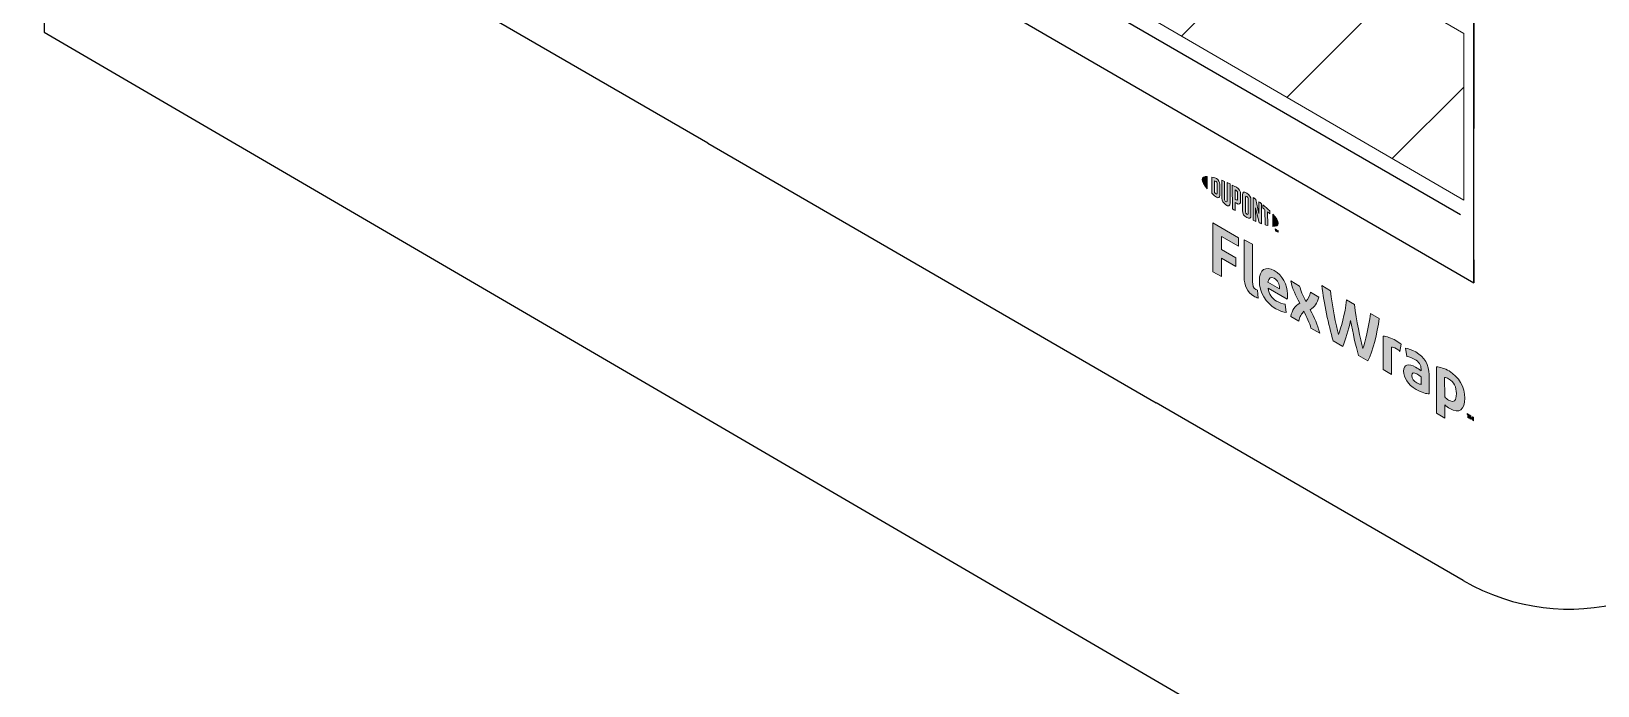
# Model space of a CAD drawing. Extents: x -1337 to 5791, y -3809 to 1769.
# Drawn here: x 1060.9 to 1193.8, y -2898.8 to -2843.3 of the extents above; entities that cross this region are included whole.
import ezdxf

# ---------------------------------------------------------------- set-up
doc = ezdxf.new("R2010")
doc.units = 0
doc.header["$MEASUREMENT"] = 0
for name, color, linetype, lineweight in [('G-ANNO-TTLB', 7, 'Continuous', 0), ('Layer 12', 7, 'Continuous', 0), ('TYVEK', 7, 'Continuous', 0), ('WALL SCRATCH', 7, 'Continuous', 0)]:
    doc.layers.add(name, color=color, linetype=linetype, lineweight=lineweight)

# ---------------------------------------------------------------- blocks, each defined once
blk = doc.blocks.new('Block_408')
at = {"layer": 'TYVEK', "true_color": 0x003b71, "transparency": 33554687}
h = blk.add_hatch(color=156, dxfattribs=at)
h.dxf.hatch_style = 2
edge = h.paths.add_edge_path()
edge.add_spline(control_points=[(1161.16, -2863.71), (1161.16, -2863.71), (1161.15, -2859.57), (1161.15, -2859.57), (1161.15, -2859.57), (1163.34, -2860.83), (1163.34, -2860.83), (1163.34, -2860.83), (1163.34, -2861.55), (1163.34, -2861.55), (1163.34, -2861.55), (1161.89, -2860.72), (1161.89, -2860.72), (1161.89, -2860.72), (1161.89, -2861.84), (1161.89, -2861.84), (1161.89, -2861.84), (1163.11, -2862.54), (1163.11, -2862.54), (1163.11, -2862.54), (1163.11, -2863.26), (1163.11, -2863.26), (1163.11, -2863.26), (1161.89, -2862.56), (1161.89, -2862.56), (1161.89, -2862.56), (1161.89, -2864.13), (1161.89, -2864.13), (1161.89, -2864.13), (1161.16, -2863.71), (1161.16, -2863.71)], knot_values=[0, 0, 0, 0, 1, 1, 1, 2, 2, 2, 3, 3, 3, 4, 4, 4, 5, 5, 5, 6, 6, 6, 7, 7, 7, 8, 8, 8, 9, 9, 9, 10, 10, 10, 10], degree=3, periodic=0)
h = blk.add_hatch(color=156, dxfattribs=at)
h.dxf.hatch_style = 2
edge = h.paths.add_edge_path()
edge.add_spline(control_points=[(1164.53, -2864.56), (1164.53, -2864.88), (1164.61, -2865.09), (1164.81, -2865.21), (1164.86, -2865.24), (1164.91, -2865.26), (1164.96, -2865.27), (1164.96, -2865.27), (1165.01, -2865.95), (1165.01, -2865.95), (1164.92, -2865.92), (1164.76, -2865.85), (1164.65, -2865.79), (1164.06, -2865.45), (1163.83, -2864.87), (1163.82, -2864.16), (1163.82, -2864.16), (1163.82, -2861), (1163.82, -2861), (1163.82, -2861), (1164.53, -2861.36), (1164.53, -2861.36), (1164.53, -2861.36), (1164.53, -2864.56), (1164.53, -2864.56)], knot_values=[0, 0, 0, 0, 1, 1, 1, 2, 2, 2, 3, 3, 3, 4, 4, 4, 5, 5, 5, 6, 6, 6, 7, 7, 7, 8, 8, 8, 8], degree=3, periodic=0)
h = blk.add_hatch(color=156, dxfattribs=at)
h.dxf.hatch_style = 2
edge = h.paths.add_edge_path()
edge.add_spline(control_points=[(1165.84, -2864.61), (1165.84, -2864.61), (1166.82, -2865.17), (1166.82, -2865.17), (1166.82, -2865.17), (1166.82, -2865.1), (1166.82, -2865.1), (1166.82, -2864.76), (1166.66, -2864.43), (1166.38, -2864.27), (1166.08, -2864.1), (1165.89, -2864.23), (1165.84, -2864.61)], knot_values=[0, 0, 0, 0, 1, 1, 1, 2, 2, 2, 3, 3, 3, 4, 4, 4, 4], degree=3, periodic=0)
edge = h.paths.add_edge_path()
edge.add_spline(control_points=[(1167.4, -2867.17), (1167.18, -2867.16), (1166.84, -2867.05), (1166.51, -2866.85), (1165.68, -2866.38), (1165.11, -2865.45), (1165.11, -2864.47), (1165.11, -2863.53), (1165.63, -2863.19), (1166.38, -2863.62), (1167.05, -2864.01), (1167.49, -2864.81), (1167.5, -2865.6), (1167.5, -2865.78), (1167.49, -2865.93), (1167.48, -2866.04), (1167.48, -2866.04), (1165.86, -2865.11), (1165.86, -2865.11), (1165.92, -2865.62), (1166.17, -2865.97), (1166.58, -2866.21), (1166.83, -2866.35), (1167.07, -2866.43), (1167.29, -2866.45), (1167.29, -2866.45), (1167.4, -2867.17), (1167.4, -2867.17)], knot_values=[0, 0, 0, 0, 1, 1, 1, 2, 2, 2, 3, 3, 3, 4, 4, 4, 5, 5, 5, 6, 6, 6, 7, 7, 7, 8, 8, 8, 9, 9, 9, 9], degree=3, periodic=0)
h = blk.add_hatch(color=156, dxfattribs=at)
h.dxf.hatch_style = 2
edge = h.paths.add_edge_path()
edge.add_spline(control_points=[(1168.54, -2866.37), (1168.2, -2865.73), (1167.93, -2865.17), (1167.77, -2864.49), (1167.77, -2864.49), (1168.53, -2864.93), (1168.53, -2864.93), (1168.6, -2865.23), (1168.82, -2865.76), (1169.05, -2866.23), (1169.24, -2866.01), (1169.4, -2865.76), (1169.44, -2865.45), (1169.44, -2865.45), (1170.16, -2865.86), (1170.16, -2865.86), (1170.02, -2866.4), (1169.8, -2866.7), (1169.42, -2866.93), (1169.79, -2867.63), (1170.04, -2868.18), (1170.25, -2868.93), (1170.25, -2868.93), (1169.49, -2868.49), (1169.49, -2868.49), (1169.38, -2868.1), (1169.12, -2867.51), (1168.9, -2867.06), (1168.71, -2867.27), (1168.53, -2867.52), (1168.45, -2867.9), (1168.45, -2867.9), (1167.77, -2867.51), (1167.77, -2867.51), (1167.89, -2866.97), (1168.13, -2866.63), (1168.54, -2866.37)], knot_values=[0, 0, 0, 0, 1, 1, 1, 2, 2, 2, 3, 3, 3, 4, 4, 4, 5, 5, 5, 6, 6, 6, 7, 7, 7, 8, 8, 8, 9, 9, 9, 10, 10, 10, 11, 11, 11, 12, 12, 12, 12], degree=3, periodic=0)
h = blk.add_hatch(color=156, dxfattribs=at)
h.dxf.hatch_style = 2
edge = h.paths.add_edge_path()
edge.add_spline(control_points=[(1174.54, -2867.26), (1174.54, -2867.26), (1175.29, -2867.69), (1175.29, -2867.69), (1175.1, -2868.96), (1174.77, -2870.39), (1174.33, -2871.28), (1174.33, -2871.28), (1173.53, -2870.81), (1173.53, -2870.81), (1173.28, -2869.93), (1173.05, -2868.93), (1172.86, -2867.85), (1172.66, -2868.71), (1172.44, -2869.45), (1172.19, -2870.05), (1172.19, -2870.05), (1171.38, -2869.58), (1171.38, -2869.58), (1170.97, -2868.21), (1170.6, -2866.38), (1170.41, -2864.89), (1170.41, -2864.89), (1171.15, -2865.32), (1171.15, -2865.32), (1171.32, -2866.66), (1171.61, -2868.22), (1171.82, -2869.04), (1172.04, -2868.47), (1172.38, -2867.31), (1172.52, -2866.1), (1172.52, -2866.1), (1173.18, -2866.48), (1173.18, -2866.48), (1173.34, -2867.86), (1173.67, -2869.41), (1173.9, -2870.23), (1174.1, -2869.66), (1174.39, -2868.42), (1174.54, -2867.26)], knot_values=[0, 0, 0, 0, 1, 1, 1, 2, 2, 2, 3, 3, 3, 4, 4, 4, 5, 5, 5, 6, 6, 6, 7, 7, 7, 8, 8, 8, 9, 9, 9, 10, 10, 10, 11, 11, 11, 12, 12, 12, 13, 13, 13, 13], degree=3, periodic=0)
h = blk.add_hatch(color=156, dxfattribs=at)
h.dxf.hatch_style = 2
edge = h.paths.add_edge_path()
edge.add_spline(control_points=[(1176.69, -2869.54), (1176.87, -2869.64), (1177.05, -2869.77), (1177.15, -2869.86), (1177.15, -2869.86), (1177.05, -2870.47), (1177.05, -2870.47), (1176.96, -2870.38), (1176.85, -2870.31), (1176.74, -2870.24), (1176.55, -2870.14), (1176.43, -2870.1), (1176.32, -2870.1), (1176.32, -2870.1), (1176.32, -2872.42), (1176.32, -2872.42), (1176.32, -2872.42), (1175.62, -2872.01), (1175.62, -2872.01), (1175.62, -2872.01), (1175.61, -2869.18), (1175.61, -2869.18), (1175.89, -2869.18), (1176.32, -2869.33), (1176.69, -2869.54)], knot_values=[0, 0, 0, 0, 1, 1, 1, 2, 2, 2, 3, 3, 3, 4, 4, 4, 5, 5, 5, 6, 6, 6, 7, 7, 7, 8, 8, 8, 8], degree=3, periodic=0)
h = blk.add_hatch(color=156, dxfattribs=at)
h.dxf.hatch_style = 2
edge = h.paths.add_edge_path()
edge.add_spline(control_points=[(1178.84, -2873.27), (1178.84, -2873.27), (1178.84, -2872.64), (1178.84, -2872.64), (1178.72, -2872.54), (1178.6, -2872.45), (1178.48, -2872.38), (1178.24, -2872.24), (1178.06, -2872.24), (1178.06, -2872.52), (1178.06, -2872.77), (1178.21, -2872.99), (1178.48, -2873.14), (1178.64, -2873.23), (1178.77, -2873.27), (1178.84, -2873.27)], knot_values=[0, 0, 0, 0, 1, 1, 1, 2, 2, 2, 3, 3, 3, 4, 4, 4, 5, 5, 5, 5], degree=3, periodic=0)
edge = h.paths.add_edge_path()
edge.add_spline(control_points=[(1178.41, -2873.69), (1177.71, -2873.29), (1177.36, -2872.69), (1177.35, -2872.15), (1177.35, -2871.57), (1177.77, -2871.46), (1178.38, -2871.81), (1178.53, -2871.89), (1178.71, -2872.02), (1178.84, -2872.12), (1178.84, -2872.12), (1178.84, -2871.98), (1178.84, -2871.98), (1178.84, -2871.62), (1178.66, -2871.34), (1178.31, -2871.15), (1178.09, -2871.02), (1177.85, -2870.92), (1177.64, -2870.9), (1177.64, -2870.9), (1177.51, -2870.19), (1177.51, -2870.19), (1177.73, -2870.21), (1178.08, -2870.34), (1178.39, -2870.52), (1179.15, -2870.95), (1179.52, -2871.63), (1179.53, -2872.43), (1179.53, -2872.43), (1179.53, -2874.07), (1179.53, -2874.07), (1179.32, -2874.07), (1178.93, -2873.98), (1178.41, -2873.69)], knot_values=[0, 0, 0, 0, 1, 1, 1, 2, 2, 2, 3, 3, 3, 4, 4, 4, 5, 5, 5, 6, 6, 6, 7, 7, 7, 8, 8, 8, 9, 9, 9, 10, 10, 10, 11, 11, 11, 11], degree=3, periodic=0)
h = blk.add_hatch(color=156, dxfattribs=at)
h.dxf.hatch_style = 2
edge = h.paths.add_edge_path()
edge.add_spline(control_points=[(1181.18, -2874.6), (1181.63, -2874.86), (1181.84, -2874.66), (1181.84, -2874.05), (1181.83, -2873.52), (1181.64, -2873.05), (1181.17, -2872.79), (1181.04, -2872.71), (1180.95, -2872.69), (1180.84, -2872.67), (1180.84, -2872.67), (1180.85, -2874.33), (1180.85, -2874.33), (1180.95, -2874.43), (1181.03, -2874.52), (1181.18, -2874.6)], knot_values=[0, 0, 0, 0, 1, 1, 1, 2, 2, 2, 3, 3, 3, 4, 4, 4, 5, 5, 5, 5], degree=3, periodic=0)
edge = h.paths.add_edge_path()
edge.add_spline(control_points=[(1181.28, -2875.32), (1181.1, -2875.22), (1180.98, -2875.13), (1180.85, -2875), (1180.85, -2875), (1180.85, -2876.12), (1180.85, -2876.12), (1180.85, -2876.12), (1180.15, -2875.72), (1180.15, -2875.72), (1180.15, -2875.72), (1180.14, -2871.77), (1180.14, -2871.77), (1180.43, -2871.79), (1180.84, -2871.92), (1181.21, -2872.13), (1182.05, -2872.62), (1182.55, -2873.5), (1182.55, -2874.44), (1182.56, -2875.41), (1182.08, -2875.78), (1181.28, -2875.32)], knot_values=[0, 0, 0, 0, 1, 1, 1, 2, 2, 2, 3, 3, 3, 4, 4, 4, 5, 5, 5, 6, 6, 6, 7, 7, 7, 7], degree=3, periodic=0)
h = blk.add_hatch(color=156, dxfattribs=at)
h.dxf.hatch_style = 2
edge = h.paths.add_edge_path()
edge.add_spline(control_points=[(1183.06, -2875.93), (1183.09, -2876.02), (1183.11, -2876.08), (1183.14, -2876.15), (1183.17, -2876.12), (1183.2, -2876.08), (1183.22, -2876.02), (1183.22, -2876.02), (1183.29, -2876.06), (1183.29, -2876.06), (1183.29, -2876.06), (1183.3, -2876.37), (1183.3, -2876.37), (1183.3, -2876.37), (1183.23, -2876.33), (1183.23, -2876.33), (1183.23, -2876.33), (1183.23, -2876.19), (1183.23, -2876.19), (1183.23, -2876.19), (1183.23, -2876.14), (1183.23, -2876.14), (1183.21, -2876.18), (1183.19, -2876.21), (1183.17, -2876.24), (1183.17, -2876.24), (1183.12, -2876.21), (1183.12, -2876.21), (1183.1, -2876.16), (1183.07, -2876.1), (1183.05, -2876.04), (1183.05, -2876.04), (1183.05, -2876.09), (1183.05, -2876.09), (1183.05, -2876.09), (1183.05, -2876.23), (1183.05, -2876.23), (1183.05, -2876.23), (1182.99, -2876.19), (1182.99, -2876.19), (1182.99, -2876.19), (1182.99, -2875.89), (1182.99, -2875.89), (1182.99, -2875.89), (1183.06, -2875.93), (1183.06, -2875.93)], knot_values=[0, 0, 0, 0, 1, 1, 1, 2, 2, 2, 3, 3, 3, 4, 4, 4, 5, 5, 5, 6, 6, 6, 7, 7, 7, 8, 8, 8, 9, 9, 9, 10, 10, 10, 11, 11, 11, 12, 12, 12, 13, 13, 13, 14, 14, 14, 15, 15, 15, 15], degree=3, periodic=0)
edge = h.paths.add_edge_path()
edge.add_spline(control_points=[(1182.82, -2875.86), (1182.82, -2875.86), (1182.74, -2875.81), (1182.74, -2875.81), (1182.74, -2875.81), (1182.74, -2875.75), (1182.74, -2875.75), (1182.74, -2875.75), (1182.96, -2875.87), (1182.96, -2875.87), (1182.96, -2875.87), (1182.96, -2875.94), (1182.96, -2875.94), (1182.96, -2875.94), (1182.89, -2875.9), (1182.89, -2875.9), (1182.89, -2875.9), (1182.89, -2876.13), (1182.89, -2876.13), (1182.89, -2876.13), (1182.82, -2876.09), (1182.82, -2876.09), (1182.82, -2876.09), (1182.82, -2875.86), (1182.82, -2875.86)], knot_values=[0, 0, 0, 0, 1, 1, 1, 2, 2, 2, 3, 3, 3, 4, 4, 4, 5, 5, 5, 6, 6, 6, 7, 7, 7, 8, 8, 8, 8], degree=3, periodic=0)
at = {"layer": 'TYVEK'}
for points, knots in [([(1161.16, -2863.71), (1161.16, -2863.71), (1161.15, -2859.57), (1161.15, -2859.57), (1161.15, -2859.57), (1163.34, -2860.83), (1163.34, -2860.83), (1163.34, -2860.83), (1163.34, -2861.55), (1163.34, -2861.55), (1163.34, -2861.55), (1161.89, -2860.72), (1161.89, -2860.72), (1161.89, -2860.72), (1161.89, -2861.84), (1161.89, -2861.84), (1161.89, -2861.84), (1163.11, -2862.54), (1163.11, -2862.54), (1163.11, -2862.54), (1163.11, -2863.26), (1163.11, -2863.26), (1163.11, -2863.26), (1161.89, -2862.56), (1161.89, -2862.56), (1161.89, -2862.56), (1161.89, -2864.13), (1161.89, -2864.13), (1161.89, -2864.13), (1161.16, -2863.71), (1161.16, -2863.71)], [0, 0, 0, 0, 1, 1, 1, 2, 2, 2, 3, 3, 3, 4, 4, 4, 5, 5, 5, 6, 6, 6, 7, 7, 7, 8, 8, 8, 9, 9, 9, 10, 10, 10, 10]), ([(1164.53, -2864.56), (1164.53, -2864.88), (1164.61, -2865.09), (1164.81, -2865.21), (1164.86, -2865.24), (1164.91, -2865.26), (1164.96, -2865.27), (1164.96, -2865.27), (1165.01, -2865.95), (1165.01, -2865.95), (1164.92, -2865.92), (1164.76, -2865.85), (1164.65, -2865.79), (1164.06, -2865.45), (1163.83, -2864.87), (1163.82, -2864.16), (1163.82, -2864.16), (1163.82, -2861), (1163.82, -2861), (1163.82, -2861), (1164.53, -2861.36), (1164.53, -2861.36), (1164.53, -2861.36), (1164.53, -2864.56), (1164.53, -2864.56)], [0, 0, 0, 0, 1, 1, 1, 2, 2, 2, 3, 3, 3, 4, 4, 4, 5, 5, 5, 6, 6, 6, 7, 7, 7, 8, 8, 8, 8]), ([(1167.4, -2867.17), (1167.18, -2867.16), (1166.84, -2867.05), (1166.51, -2866.85), (1165.68, -2866.38), (1165.11, -2865.45), (1165.11, -2864.47), (1165.11, -2863.53), (1165.63, -2863.19), (1166.38, -2863.62), (1167.05, -2864.01), (1167.49, -2864.81), (1167.5, -2865.6), (1167.5, -2865.78), (1167.49, -2865.93), (1167.48, -2866.04), (1167.48, -2866.04), (1165.86, -2865.11), (1165.86, -2865.11), (1165.92, -2865.62), (1166.17, -2865.97), (1166.58, -2866.21), (1166.83, -2866.35), (1167.07, -2866.43), (1167.29, -2866.45), (1167.29, -2866.45), (1167.4, -2867.17), (1167.4, -2867.17)], [0, 0, 0, 0, 1, 1, 1, 2, 2, 2, 3, 3, 3, 4, 4, 4, 5, 5, 5, 6, 6, 6, 7, 7, 7, 8, 8, 8, 9, 9, 9, 9]), ([(1165.84, -2864.61), (1165.84, -2864.61), (1166.82, -2865.17), (1166.82, -2865.17), (1166.82, -2865.17), (1166.82, -2865.1), (1166.82, -2865.1), (1166.82, -2864.76), (1166.66, -2864.43), (1166.38, -2864.27), (1166.08, -2864.1), (1165.89, -2864.23), (1165.84, -2864.61)], [0, 0, 0, 0, 1, 1, 1, 2, 2, 2, 3, 3, 3, 4, 4, 4, 4]), ([(1168.54, -2866.37), (1168.2, -2865.73), (1167.93, -2865.17), (1167.77, -2864.49), (1167.77, -2864.49), (1168.53, -2864.93), (1168.53, -2864.93), (1168.6, -2865.23), (1168.82, -2865.76), (1169.05, -2866.23), (1169.24, -2866.01), (1169.4, -2865.76), (1169.44, -2865.45), (1169.44, -2865.45), (1170.16, -2865.86), (1170.16, -2865.86), (1170.02, -2866.4), (1169.8, -2866.7), (1169.42, -2866.93), (1169.79, -2867.63), (1170.04, -2868.18), (1170.25, -2868.93), (1170.25, -2868.93), (1169.49, -2868.49), (1169.49, -2868.49), (1169.38, -2868.1), (1169.12, -2867.51), (1168.9, -2867.06), (1168.71, -2867.27), (1168.53, -2867.52), (1168.45, -2867.9), (1168.45, -2867.9), (1167.77, -2867.51), (1167.77, -2867.51), (1167.89, -2866.97), (1168.13, -2866.63), (1168.54, -2866.37)], [0, 0, 0, 0, 1, 1, 1, 2, 2, 2, 3, 3, 3, 4, 4, 4, 5, 5, 5, 6, 6, 6, 7, 7, 7, 8, 8, 8, 9, 9, 9, 10, 10, 10, 11, 11, 11, 12, 12, 12, 12]), ([(1174.54, -2867.26), (1174.54, -2867.26), (1175.29, -2867.69), (1175.29, -2867.69), (1175.1, -2868.96), (1174.77, -2870.39), (1174.33, -2871.28), (1174.33, -2871.28), (1173.53, -2870.81), (1173.53, -2870.81), (1173.28, -2869.93), (1173.05, -2868.93), (1172.86, -2867.85), (1172.66, -2868.71), (1172.44, -2869.45), (1172.19, -2870.05), (1172.19, -2870.05), (1171.38, -2869.58), (1171.38, -2869.58), (1170.97, -2868.21), (1170.6, -2866.38), (1170.41, -2864.89), (1170.41, -2864.89), (1171.15, -2865.32), (1171.15, -2865.32), (1171.32, -2866.66), (1171.61, -2868.22), (1171.82, -2869.04), (1172.04, -2868.47), (1172.38, -2867.31), (1172.52, -2866.1), (1172.52, -2866.1), (1173.18, -2866.48), (1173.18, -2866.48), (1173.34, -2867.86), (1173.67, -2869.41), (1173.9, -2870.23), (1174.1, -2869.66), (1174.39, -2868.42), (1174.54, -2867.26)], [0, 0, 0, 0, 1, 1, 1, 2, 2, 2, 3, 3, 3, 4, 4, 4, 5, 5, 5, 6, 6, 6, 7, 7, 7, 8, 8, 8, 9, 9, 9, 10, 10, 10, 11, 11, 11, 12, 12, 12, 13, 13, 13, 13]), ([(1176.69, -2869.54), (1176.87, -2869.64), (1177.05, -2869.77), (1177.15, -2869.86), (1177.15, -2869.86), (1177.05, -2870.47), (1177.05, -2870.47), (1176.96, -2870.38), (1176.85, -2870.31), (1176.74, -2870.24), (1176.55, -2870.14), (1176.43, -2870.1), (1176.32, -2870.1), (1176.32, -2870.1), (1176.32, -2872.42), (1176.32, -2872.42), (1176.32, -2872.42), (1175.62, -2872.01), (1175.62, -2872.01), (1175.62, -2872.01), (1175.61, -2869.18), (1175.61, -2869.18), (1175.89, -2869.18), (1176.32, -2869.33), (1176.69, -2869.54)], [0, 0, 0, 0, 1, 1, 1, 2, 2, 2, 3, 3, 3, 4, 4, 4, 5, 5, 5, 6, 6, 6, 7, 7, 7, 8, 8, 8, 8]), ([(1178.41, -2873.69), (1177.71, -2873.29), (1177.36, -2872.69), (1177.35, -2872.15), (1177.35, -2871.57), (1177.77, -2871.46), (1178.38, -2871.81), (1178.53, -2871.89), (1178.71, -2872.02), (1178.84, -2872.12), (1178.84, -2872.12), (1178.84, -2871.98), (1178.84, -2871.98), (1178.84, -2871.62), (1178.66, -2871.34), (1178.31, -2871.15), (1178.09, -2871.02), (1177.85, -2870.92), (1177.64, -2870.9), (1177.64, -2870.9), (1177.51, -2870.19), (1177.51, -2870.19), (1177.73, -2870.21), (1178.08, -2870.34), (1178.39, -2870.52), (1179.15, -2870.95), (1179.52, -2871.63), (1179.53, -2872.43), (1179.53, -2872.43), (1179.53, -2874.07), (1179.53, -2874.07), (1179.32, -2874.07), (1178.93, -2873.98), (1178.41, -2873.69)], [0, 0, 0, 0, 1, 1, 1, 2, 2, 2, 3, 3, 3, 4, 4, 4, 5, 5, 5, 6, 6, 6, 7, 7, 7, 8, 8, 8, 9, 9, 9, 10, 10, 10, 11, 11, 11, 11]), ([(1181.28, -2875.32), (1181.1, -2875.22), (1180.98, -2875.13), (1180.85, -2875), (1180.85, -2875), (1180.85, -2876.12), (1180.85, -2876.12), (1180.85, -2876.12), (1180.15, -2875.72), (1180.15, -2875.72), (1180.15, -2875.72), (1180.14, -2871.77), (1180.14, -2871.77), (1180.43, -2871.79), (1180.84, -2871.92), (1181.21, -2872.13), (1182.05, -2872.62), (1182.55, -2873.5), (1182.55, -2874.44), (1182.56, -2875.41), (1182.08, -2875.78), (1181.28, -2875.32)], [0, 0, 0, 0, 1, 1, 1, 2, 2, 2, 3, 3, 3, 4, 4, 4, 5, 5, 5, 6, 6, 6, 7, 7, 7, 7]), ([(1178.84, -2873.27), (1178.84, -2873.27), (1178.84, -2872.64), (1178.84, -2872.64), (1178.72, -2872.54), (1178.6, -2872.45), (1178.48, -2872.38), (1178.24, -2872.24), (1178.06, -2872.24), (1178.06, -2872.52), (1178.06, -2872.77), (1178.21, -2872.99), (1178.48, -2873.14), (1178.64, -2873.23), (1178.77, -2873.27), (1178.84, -2873.27)], [0, 0, 0, 0, 1, 1, 1, 2, 2, 2, 3, 3, 3, 4, 4, 4, 5, 5, 5, 5]), ([(1181.18, -2874.6), (1181.63, -2874.86), (1181.84, -2874.66), (1181.84, -2874.05), (1181.83, -2873.52), (1181.64, -2873.05), (1181.17, -2872.79), (1181.04, -2872.71), (1180.95, -2872.69), (1180.84, -2872.67), (1180.84, -2872.67), (1180.85, -2874.33), (1180.85, -2874.33), (1180.95, -2874.43), (1181.03, -2874.52), (1181.18, -2874.6)], [0, 0, 0, 0, 1, 1, 1, 2, 2, 2, 3, 3, 3, 4, 4, 4, 5, 5, 5, 5]), ([(1182.82, -2875.86), (1182.82, -2875.86), (1182.74, -2875.81), (1182.74, -2875.81), (1182.74, -2875.81), (1182.74, -2875.75), (1182.74, -2875.75), (1182.74, -2875.75), (1182.96, -2875.87), (1182.96, -2875.87), (1182.96, -2875.87), (1182.96, -2875.94), (1182.96, -2875.94), (1182.96, -2875.94), (1182.89, -2875.9), (1182.89, -2875.9), (1182.89, -2875.9), (1182.89, -2876.13), (1182.89, -2876.13), (1182.89, -2876.13), (1182.82, -2876.09), (1182.82, -2876.09), (1182.82, -2876.09), (1182.82, -2875.86), (1182.82, -2875.86)], [0, 0, 0, 0, 1, 1, 1, 2, 2, 2, 3, 3, 3, 4, 4, 4, 5, 5, 5, 6, 6, 6, 7, 7, 7, 8, 8, 8, 8]), ([(1183.06, -2875.93), (1183.09, -2876.02), (1183.11, -2876.08), (1183.14, -2876.15), (1183.17, -2876.12), (1183.2, -2876.08), (1183.22, -2876.02), (1183.22, -2876.02), (1183.29, -2876.06), (1183.29, -2876.06), (1183.29, -2876.06), (1183.3, -2876.37), (1183.3, -2876.37), (1183.3, -2876.37), (1183.23, -2876.33), (1183.23, -2876.33), (1183.23, -2876.33), (1183.23, -2876.19), (1183.23, -2876.19), (1183.23, -2876.19), (1183.23, -2876.14), (1183.23, -2876.14), (1183.21, -2876.18), (1183.19, -2876.21), (1183.17, -2876.24), (1183.17, -2876.24), (1183.12, -2876.21), (1183.12, -2876.21), (1183.1, -2876.16), (1183.07, -2876.1), (1183.05, -2876.04), (1183.05, -2876.04), (1183.05, -2876.09), (1183.05, -2876.09), (1183.05, -2876.09), (1183.05, -2876.23), (1183.05, -2876.23), (1183.05, -2876.23), (1182.99, -2876.19), (1182.99, -2876.19), (1182.99, -2876.19), (1182.99, -2875.89), (1182.99, -2875.89), (1182.99, -2875.89), (1183.06, -2875.93), (1183.06, -2875.93)], [0, 0, 0, 0, 1, 1, 1, 2, 2, 2, 3, 3, 3, 4, 4, 4, 5, 5, 5, 6, 6, 6, 7, 7, 7, 8, 8, 8, 9, 9, 9, 10, 10, 10, 11, 11, 11, 12, 12, 12, 13, 13, 13, 14, 14, 14, 15, 15, 15, 15])]:
    blk.add_open_spline(points, degree=3, knots=knots, dxfattribs=at)
blk = doc.blocks.new('Block_409')
at = {"layer": 'TYVEK', "true_color": 0x003b71, "transparency": 33554687}
h = blk.add_hatch(color=156, dxfattribs=at)
h.dxf.hatch_style = 2
edge = h.paths.add_edge_path()
edge.add_spline(control_points=[(1160.25, -2855.89), (1160.25, -2856.08), (1160.41, -2856.36), (1160.69, -2856.67), (1160.69, -2856.67), (1160.69, -2855.63), (1160.69, -2855.63), (1160.41, -2855.62), (1160.25, -2855.71), (1160.25, -2855.89)], knot_values=[0, 0, 0, 0, 1, 1, 1, 2, 2, 2, 3, 3, 3, 3], degree=3, periodic=0)
h = blk.add_hatch(color=156, dxfattribs=at)
h.dxf.hatch_style = 2
edge = h.paths.add_edge_path()
edge.add_spline(control_points=[(1161.53, -2857.05), (1161.53, -2857.13), (1161.49, -2857.14), (1161.44, -2857.11), (1161.4, -2857.09), (1161.34, -2857.04), (1161.29, -2856.99), (1161.29, -2856.99), (1161.29, -2856), (1161.29, -2856), (1161.34, -2856.01), (1161.4, -2856.03), (1161.44, -2856.05), (1161.48, -2856.08), (1161.53, -2856.13), (1161.53, -2856.21), (1161.53, -2856.21), (1161.53, -2857.05), (1161.53, -2857.05)], knot_values=[0, 0, 0, 0, 1, 1, 1, 2, 2, 2, 3, 3, 3, 4, 4, 4, 5, 5, 5, 6, 6, 6, 6], degree=3, periodic=0)
edge = h.paths.add_edge_path()
edge.add_spline(control_points=[(1161.47, -2855.81), (1161.39, -2855.77), (1161.28, -2855.73), (1161.07, -2855.68), (1161.07, -2855.68), (1161.08, -2857.06), (1161.08, -2857.06), (1161.26, -2857.23), (1161.39, -2857.34), (1161.47, -2857.39), (1161.65, -2857.49), (1161.75, -2857.42), (1161.75, -2857.22), (1161.75, -2857.22), (1161.75, -2856.3), (1161.75, -2856.3), (1161.75, -2856.1), (1161.65, -2855.91), (1161.47, -2855.81)], knot_values=[0, 0, 0, 0, 1, 1, 1, 2, 2, 2, 3, 3, 3, 4, 4, 4, 5, 5, 5, 6, 6, 6, 6], degree=3, periodic=0)
h = blk.add_hatch(color=156, dxfattribs=at)
h.dxf.hatch_style = 2
edge = h.paths.add_edge_path()
edge.add_spline(control_points=[(1162.38, -2857.7), (1162.38, -2857.78), (1162.36, -2857.82), (1162.27, -2857.76), (1162.18, -2857.7), (1162.16, -2857.64), (1162.16, -2857.55), (1162.16, -2857.55), (1162.16, -2856.05), (1162.16, -2856.05), (1162.1, -2856.02), (1161.98, -2855.97), (1161.92, -2855.95), (1161.92, -2855.95), (1161.93, -2857.47), (1161.93, -2857.47), (1161.93, -2857.71), (1162.03, -2857.86), (1162.27, -2858.03), (1162.49, -2858.19), (1162.63, -2858.14), (1162.63, -2857.87), (1162.63, -2857.87), (1162.62, -2856.27), (1162.62, -2856.27), (1162.58, -2856.24), (1162.42, -2856.17), (1162.38, -2856.15), (1162.38, -2856.15), (1162.38, -2857.7), (1162.38, -2857.7)], knot_values=[0, 0, 0, 0, 1, 1, 1, 2, 2, 2, 3, 3, 3, 4, 4, 4, 5, 5, 5, 6, 6, 6, 7, 7, 7, 8, 8, 8, 9, 9, 9, 10, 10, 10, 10], degree=3, periodic=0)
h = blk.add_hatch(color=156, dxfattribs=at)
h.dxf.hatch_style = 2
edge = h.paths.add_edge_path()
edge.add_spline(control_points=[(1163.27, -2857.56), (1163.27, -2857.65), (1163.25, -2857.68), (1163.15, -2857.62), (1163.15, -2857.62), (1163.06, -2857.57), (1163.06, -2857.57), (1163.06, -2857.57), (1163.06, -2856.77), (1163.06, -2856.77), (1163.1, -2856.79), (1163.12, -2856.8), (1163.14, -2856.82), (1163.25, -2856.88), (1163.27, -2856.94), (1163.27, -2857.03), (1163.27, -2857.03), (1163.27, -2857.56), (1163.27, -2857.56)], knot_values=[0, 0, 0, 0, 1, 1, 1, 2, 2, 2, 3, 3, 3, 4, 4, 4, 5, 5, 5, 6, 6, 6, 6], degree=3, periodic=0)
edge = h.paths.add_edge_path()
edge.add_spline(control_points=[(1163.16, -2856.54), (1163.11, -2856.52), (1162.96, -2856.44), (1162.81, -2856.36), (1162.81, -2856.36), (1162.82, -2858.38), (1162.82, -2858.38), (1162.87, -2858.41), (1162.99, -2858.49), (1163.06, -2858.53), (1163.06, -2858.53), (1163.06, -2857.85), (1163.06, -2857.85), (1163.06, -2857.85), (1163.16, -2857.9), (1163.16, -2857.9), (1163.42, -2858.05), (1163.52, -2857.98), (1163.52, -2857.72), (1163.52, -2857.72), (1163.52, -2857.13), (1163.52, -2857.13), (1163.52, -2856.88), (1163.4, -2856.68), (1163.16, -2856.54)], knot_values=[0, 0, 0, 0, 1, 1, 1, 2, 2, 2, 3, 3, 3, 4, 4, 4, 5, 5, 5, 6, 6, 6, 7, 7, 7, 8, 8, 8, 8], degree=3, periodic=0)
h = blk.add_hatch(color=156, dxfattribs=at)
h.dxf.hatch_style = 2
edge = h.paths.add_edge_path()
edge.add_spline(control_points=[(1164.15, -2858.77), (1164.15, -2858.85), (1164.13, -2858.88), (1164.04, -2858.83), (1163.95, -2858.78), (1163.93, -2858.72), (1163.93, -2858.64), (1163.93, -2858.64), (1163.93, -2857.38), (1163.93, -2857.38), (1163.93, -2857.3), (1163.95, -2857.27), (1164.04, -2857.32), (1164.13, -2857.37), (1164.15, -2857.43), (1164.15, -2857.51), (1164.15, -2857.51), (1164.15, -2858.77), (1164.15, -2858.77)], knot_values=[0, 0, 0, 0, 1, 1, 1, 2, 2, 2, 3, 3, 3, 4, 4, 4, 5, 5, 5, 6, 6, 6, 6], degree=3, periodic=0)
edge = h.paths.add_edge_path()
edge.add_spline(control_points=[(1164.04, -2857.04), (1163.81, -2856.9), (1163.68, -2856.93), (1163.68, -2857.2), (1163.68, -2857.2), (1163.68, -2858.52), (1163.68, -2858.52), (1163.68, -2858.8), (1163.8, -2858.99), (1164.05, -2859.11), (1164.28, -2859.24), (1164.4, -2859.2), (1164.4, -2858.91), (1164.4, -2858.91), (1164.4, -2857.65), (1164.4, -2857.65), (1164.4, -2857.36), (1164.29, -2857.2), (1164.04, -2857.04)], knot_values=[0, 0, 0, 0, 1, 1, 1, 2, 2, 2, 3, 3, 3, 4, 4, 4, 5, 5, 5, 6, 6, 6, 6], degree=3, periodic=0)
h = blk.add_hatch(color=156, dxfattribs=at)
h.dxf.hatch_style = 2
edge = h.paths.add_edge_path()
edge.add_spline(control_points=[(1165.08, -2858.76), (1165.08, -2858.76), (1164.81, -2857.58), (1164.81, -2857.58), (1164.73, -2857.52), (1164.64, -2857.46), (1164.58, -2857.41), (1164.58, -2857.41), (1164.58, -2859.35), (1164.58, -2859.35), (1164.63, -2859.37), (1164.75, -2859.43), (1164.82, -2859.46), (1164.82, -2859.46), (1164.79, -2858.3), (1164.79, -2858.3), (1164.79, -2858.3), (1165.09, -2859.57), (1165.09, -2859.57), (1165.15, -2859.59), (1165.24, -2859.62), (1165.3, -2859.64), (1165.3, -2859.64), (1165.29, -2857.94), (1165.29, -2857.94), (1165.23, -2857.89), (1165.12, -2857.81), (1165.06, -2857.77), (1165.06, -2857.77), (1165.08, -2858.76), (1165.08, -2858.76)], knot_values=[0, 0, 0, 0, 1, 1, 1, 2, 2, 2, 3, 3, 3, 4, 4, 4, 5, 5, 5, 6, 6, 6, 7, 7, 7, 8, 8, 8, 9, 9, 9, 10, 10, 10, 10], degree=3, periodic=0)
h = blk.add_hatch(color=156, dxfattribs=at)
h.dxf.hatch_style = 2
edge = h.paths.add_edge_path()
edge.add_spline(control_points=[(1165.41, -2858.31), (1165.47, -2858.36), (1165.53, -2858.41), (1165.59, -2858.45), (1165.59, -2858.45), (1165.6, -2859.74), (1165.6, -2859.74), (1165.65, -2859.76), (1165.75, -2859.79), (1165.82, -2859.8), (1165.82, -2859.8), (1165.81, -2858.64), (1165.81, -2858.64), (1165.88, -2858.7), (1165.94, -2858.75), (1165.99, -2858.8), (1165.99, -2858.8), (1165.99, -2858.55), (1165.99, -2858.55), (1165.82, -2858.38), (1165.63, -2858.22), (1165.41, -2858.04), (1165.41, -2858.04), (1165.41, -2858.31), (1165.41, -2858.31)], knot_values=[0, 0, 0, 0, 1, 1, 1, 2, 2, 2, 3, 3, 3, 4, 4, 4, 5, 5, 5, 6, 6, 6, 7, 7, 7, 8, 8, 8, 8], degree=3, periodic=0)
h = blk.add_hatch(color=156, dxfattribs=at)
h.dxf.hatch_style = 2
edge = h.paths.add_edge_path()
edge.add_spline(control_points=[(1166.7, -2859.6), (1166.7, -2859.79), (1166.54, -2859.87), (1166.26, -2859.87), (1166.26, -2859.87), (1166.26, -2858.83), (1166.26, -2858.83), (1166.54, -2859.14), (1166.7, -2859.41), (1166.7, -2859.6)], knot_values=[0, 0, 0, 0, 1, 1, 1, 2, 2, 2, 3, 3, 3, 3], degree=3, periodic=0)
h = blk.add_hatch(color=156, dxfattribs=at)
h.dxf.hatch_style = 2
edge = h.paths.add_edge_path()
edge.add_spline(control_points=[(1166.57, -2860.15), (1166.57, -2860.15), (1166.6, -2860.16), (1166.6, -2860.16), (1166.6, -2860.16), (1166.64, -2860.26), (1166.64, -2860.26), (1166.64, -2860.26), (1166.67, -2860.21), (1166.67, -2860.21), (1166.67, -2860.21), (1166.7, -2860.22), (1166.7, -2860.22), (1166.7, -2860.22), (1166.7, -2860.37), (1166.7, -2860.37), (1166.7, -2860.37), (1166.68, -2860.36), (1166.68, -2860.36), (1166.68, -2860.36), (1166.68, -2860.25), (1166.68, -2860.25), (1166.68, -2860.25), (1166.64, -2860.3), (1166.64, -2860.3), (1166.64, -2860.3), (1166.63, -2860.3), (1166.63, -2860.3), (1166.63, -2860.3), (1166.59, -2860.21), (1166.59, -2860.21), (1166.59, -2860.21), (1166.59, -2860.31), (1166.59, -2860.31), (1166.59, -2860.31), (1166.57, -2860.3), (1166.57, -2860.3), (1166.57, -2860.3), (1166.57, -2860.15), (1166.57, -2860.15)], knot_values=[0, 0, 0, 0, 1, 1, 1, 2, 2, 2, 3, 3, 3, 4, 4, 4, 5, 5, 5, 6, 6, 6, 7, 7, 7, 8, 8, 8, 9, 9, 9, 10, 10, 10, 11, 11, 11, 12, 12, 12, 13, 13, 13, 13], degree=3, periodic=0)
edge = h.paths.add_edge_path()
edge.add_spline(control_points=[(1166.48, -2860.12), (1166.48, -2860.12), (1166.44, -2860.1), (1166.44, -2860.1), (1166.44, -2860.1), (1166.44, -2860.07), (1166.44, -2860.07), (1166.44, -2860.07), (1166.54, -2860.13), (1166.54, -2860.13), (1166.54, -2860.13), (1166.54, -2860.16), (1166.54, -2860.16), (1166.54, -2860.16), (1166.5, -2860.14), (1166.5, -2860.14), (1166.5, -2860.14), (1166.5, -2860.26), (1166.5, -2860.26), (1166.5, -2860.26), (1166.48, -2860.25), (1166.48, -2860.25), (1166.48, -2860.25), (1166.48, -2860.12), (1166.48, -2860.12)], knot_values=[0, 0, 0, 0, 1, 1, 1, 2, 2, 2, 3, 3, 3, 4, 4, 4, 5, 5, 5, 6, 6, 6, 7, 7, 7, 8, 8, 8, 8], degree=3, periodic=0)
at = {"layer": 'TYVEK'}
for points, knots in [([(1160.25, -2855.89), (1160.25, -2856.08), (1160.41, -2856.36), (1160.69, -2856.67), (1160.69, -2856.67), (1160.69, -2855.63), (1160.69, -2855.63), (1160.41, -2855.62), (1160.25, -2855.71), (1160.25, -2855.89)], [0, 0, 0, 0, 1, 1, 1, 2, 2, 2, 3, 3, 3, 3]), ([(1161.47, -2855.81), (1161.39, -2855.77), (1161.28, -2855.73), (1161.07, -2855.68), (1161.07, -2855.68), (1161.08, -2857.06), (1161.08, -2857.06), (1161.26, -2857.23), (1161.39, -2857.34), (1161.47, -2857.39), (1161.65, -2857.49), (1161.75, -2857.42), (1161.75, -2857.22), (1161.75, -2857.22), (1161.75, -2856.3), (1161.75, -2856.3), (1161.75, -2856.1), (1161.65, -2855.91), (1161.47, -2855.81)], [0, 0, 0, 0, 1, 1, 1, 2, 2, 2, 3, 3, 3, 4, 4, 4, 5, 5, 5, 6, 6, 6, 6]), ([(1161.53, -2857.05), (1161.53, -2857.13), (1161.49, -2857.14), (1161.44, -2857.11), (1161.4, -2857.09), (1161.34, -2857.04), (1161.29, -2856.99), (1161.29, -2856.99), (1161.29, -2856), (1161.29, -2856), (1161.34, -2856.01), (1161.4, -2856.03), (1161.44, -2856.05), (1161.48, -2856.08), (1161.53, -2856.13), (1161.53, -2856.21), (1161.53, -2856.21), (1161.53, -2857.05), (1161.53, -2857.05)], [0, 0, 0, 0, 1, 1, 1, 2, 2, 2, 3, 3, 3, 4, 4, 4, 5, 5, 5, 6, 6, 6, 6]), ([(1162.38, -2857.7), (1162.38, -2857.78), (1162.36, -2857.82), (1162.27, -2857.76), (1162.18, -2857.7), (1162.16, -2857.64), (1162.16, -2857.55), (1162.16, -2857.55), (1162.16, -2856.05), (1162.16, -2856.05), (1162.1, -2856.02), (1161.98, -2855.97), (1161.92, -2855.95), (1161.92, -2855.95), (1161.93, -2857.47), (1161.93, -2857.47), (1161.93, -2857.71), (1162.03, -2857.86), (1162.27, -2858.03), (1162.49, -2858.19), (1162.63, -2858.14), (1162.63, -2857.87), (1162.63, -2857.87), (1162.62, -2856.27), (1162.62, -2856.27), (1162.58, -2856.24), (1162.42, -2856.17), (1162.38, -2856.15), (1162.38, -2856.15), (1162.38, -2857.7), (1162.38, -2857.7)], [0, 0, 0, 0, 1, 1, 1, 2, 2, 2, 3, 3, 3, 4, 4, 4, 5, 5, 5, 6, 6, 6, 7, 7, 7, 8, 8, 8, 9, 9, 9, 10, 10, 10, 10]), ([(1163.16, -2856.54), (1163.11, -2856.52), (1162.96, -2856.44), (1162.81, -2856.36), (1162.81, -2856.36), (1162.82, -2858.38), (1162.82, -2858.38), (1162.87, -2858.41), (1162.99, -2858.49), (1163.06, -2858.53), (1163.06, -2858.53), (1163.06, -2857.85), (1163.06, -2857.85), (1163.06, -2857.85), (1163.16, -2857.9), (1163.16, -2857.9), (1163.42, -2858.05), (1163.52, -2857.98), (1163.52, -2857.72), (1163.52, -2857.72), (1163.52, -2857.13), (1163.52, -2857.13), (1163.52, -2856.88), (1163.4, -2856.68), (1163.16, -2856.54)], [0, 0, 0, 0, 1, 1, 1, 2, 2, 2, 3, 3, 3, 4, 4, 4, 5, 5, 5, 6, 6, 6, 7, 7, 7, 8, 8, 8, 8]), ([(1163.27, -2857.56), (1163.27, -2857.65), (1163.25, -2857.68), (1163.15, -2857.62), (1163.15, -2857.62), (1163.06, -2857.57), (1163.06, -2857.57), (1163.06, -2857.57), (1163.06, -2856.77), (1163.06, -2856.77), (1163.1, -2856.79), (1163.12, -2856.8), (1163.14, -2856.82), (1163.25, -2856.88), (1163.27, -2856.94), (1163.27, -2857.03), (1163.27, -2857.03), (1163.27, -2857.56), (1163.27, -2857.56)], [0, 0, 0, 0, 1, 1, 1, 2, 2, 2, 3, 3, 3, 4, 4, 4, 5, 5, 5, 6, 6, 6, 6]), ([(1164.04, -2857.04), (1163.81, -2856.9), (1163.68, -2856.93), (1163.68, -2857.2), (1163.68, -2857.2), (1163.68, -2858.52), (1163.68, -2858.52), (1163.68, -2858.8), (1163.8, -2858.99), (1164.05, -2859.11), (1164.28, -2859.24), (1164.4, -2859.2), (1164.4, -2858.91), (1164.4, -2858.91), (1164.4, -2857.65), (1164.4, -2857.65), (1164.4, -2857.36), (1164.29, -2857.2), (1164.04, -2857.04)], [0, 0, 0, 0, 1, 1, 1, 2, 2, 2, 3, 3, 3, 4, 4, 4, 5, 5, 5, 6, 6, 6, 6]), ([(1164.15, -2858.77), (1164.15, -2858.85), (1164.13, -2858.88), (1164.04, -2858.83), (1163.95, -2858.78), (1163.93, -2858.72), (1163.93, -2858.64), (1163.93, -2858.64), (1163.93, -2857.38), (1163.93, -2857.38), (1163.93, -2857.3), (1163.95, -2857.27), (1164.04, -2857.32), (1164.13, -2857.37), (1164.15, -2857.43), (1164.15, -2857.51), (1164.15, -2857.51), (1164.15, -2858.77), (1164.15, -2858.77)], [0, 0, 0, 0, 1, 1, 1, 2, 2, 2, 3, 3, 3, 4, 4, 4, 5, 5, 5, 6, 6, 6, 6]), ([(1165.08, -2858.76), (1165.08, -2858.76), (1164.81, -2857.58), (1164.81, -2857.58), (1164.73, -2857.52), (1164.64, -2857.46), (1164.58, -2857.41), (1164.58, -2857.41), (1164.58, -2859.35), (1164.58, -2859.35), (1164.63, -2859.37), (1164.75, -2859.43), (1164.82, -2859.46), (1164.82, -2859.46), (1164.79, -2858.3), (1164.79, -2858.3), (1164.79, -2858.3), (1165.09, -2859.57), (1165.09, -2859.57), (1165.15, -2859.59), (1165.24, -2859.62), (1165.3, -2859.64), (1165.3, -2859.64), (1165.29, -2857.94), (1165.29, -2857.94), (1165.23, -2857.89), (1165.12, -2857.81), (1165.06, -2857.77), (1165.06, -2857.77), (1165.08, -2858.76), (1165.08, -2858.76)], [0, 0, 0, 0, 1, 1, 1, 2, 2, 2, 3, 3, 3, 4, 4, 4, 5, 5, 5, 6, 6, 6, 7, 7, 7, 8, 8, 8, 9, 9, 9, 10, 10, 10, 10]), ([(1165.41, -2858.31), (1165.47, -2858.36), (1165.53, -2858.41), (1165.59, -2858.45), (1165.59, -2858.45), (1165.6, -2859.74), (1165.6, -2859.74), (1165.65, -2859.76), (1165.75, -2859.79), (1165.82, -2859.8), (1165.82, -2859.8), (1165.81, -2858.64), (1165.81, -2858.64), (1165.88, -2858.7), (1165.94, -2858.75), (1165.99, -2858.8), (1165.99, -2858.8), (1165.99, -2858.55), (1165.99, -2858.55), (1165.82, -2858.38), (1165.63, -2858.22), (1165.41, -2858.04), (1165.41, -2858.04), (1165.41, -2858.31), (1165.41, -2858.31)], [0, 0, 0, 0, 1, 1, 1, 2, 2, 2, 3, 3, 3, 4, 4, 4, 5, 5, 5, 6, 6, 6, 7, 7, 7, 8, 8, 8, 8]), ([(1166.7, -2859.6), (1166.7, -2859.79), (1166.54, -2859.87), (1166.26, -2859.87), (1166.26, -2859.87), (1166.26, -2858.83), (1166.26, -2858.83), (1166.54, -2859.14), (1166.7, -2859.41), (1166.7, -2859.6)], [0, 0, 0, 0, 1, 1, 1, 2, 2, 2, 3, 3, 3, 3]), ([(1166.48, -2860.12), (1166.48, -2860.12), (1166.44, -2860.1), (1166.44, -2860.1), (1166.44, -2860.1), (1166.44, -2860.07), (1166.44, -2860.07), (1166.44, -2860.07), (1166.54, -2860.13), (1166.54, -2860.13), (1166.54, -2860.13), (1166.54, -2860.16), (1166.54, -2860.16), (1166.54, -2860.16), (1166.5, -2860.14), (1166.5, -2860.14), (1166.5, -2860.14), (1166.5, -2860.26), (1166.5, -2860.26), (1166.5, -2860.26), (1166.48, -2860.25), (1166.48, -2860.25), (1166.48, -2860.25), (1166.48, -2860.12), (1166.48, -2860.12)], [0, 0, 0, 0, 1, 1, 1, 2, 2, 2, 3, 3, 3, 4, 4, 4, 5, 5, 5, 6, 6, 6, 7, 7, 7, 8, 8, 8, 8]), ([(1166.57, -2860.15), (1166.57, -2860.15), (1166.6, -2860.16), (1166.6, -2860.16), (1166.6, -2860.16), (1166.64, -2860.26), (1166.64, -2860.26), (1166.64, -2860.26), (1166.67, -2860.21), (1166.67, -2860.21), (1166.67, -2860.21), (1166.7, -2860.22), (1166.7, -2860.22), (1166.7, -2860.22), (1166.7, -2860.37), (1166.7, -2860.37), (1166.7, -2860.37), (1166.68, -2860.36), (1166.68, -2860.36), (1166.68, -2860.36), (1166.68, -2860.25), (1166.68, -2860.25), (1166.68, -2860.25), (1166.64, -2860.3), (1166.64, -2860.3), (1166.64, -2860.3), (1166.63, -2860.3), (1166.63, -2860.3), (1166.63, -2860.3), (1166.59, -2860.21), (1166.59, -2860.21), (1166.59, -2860.21), (1166.59, -2860.31), (1166.59, -2860.31), (1166.59, -2860.31), (1166.57, -2860.3), (1166.57, -2860.3), (1166.57, -2860.3), (1166.57, -2860.15), (1166.57, -2860.15)], [0, 0, 0, 0, 1, 1, 1, 2, 2, 2, 3, 3, 3, 4, 4, 4, 5, 5, 5, 6, 6, 6, 7, 7, 7, 8, 8, 8, 9, 9, 9, 10, 10, 10, 11, 11, 11, 12, 12, 12, 13, 13, 13, 13])]:
    blk.add_open_spline(points, degree=3, knots=knots, dxfattribs=at)
blk = doc.blocks.new('Block_407')
at = {"layer": 'TYVEK'}
for name in ['Block_409', 'Block_408']:
    blk.add_blockref(name, (0, 0), dxfattribs=at)

msp = doc.modelspace()

# ---------------------------------------------------------------- hatches: boundary and pattern name
at = {"layer": 'G-ANNO-TTLB', "true_color": 0xff00ff, "transparency": 33554687}
h = msp.add_hatch(color=6, dxfattribs=at)
edge = h.paths.add_edge_path()
edge.add_spline(control_points=[(1773.02, -3692.6), (1773.02, -3692.6), (-1156.5, -3692.6), (-1156.5, -3692.6), (-1156.5, -3692.6), (-1156.5, -1235.6), (-1156.5, -1235.6), (-1156.5, -1235.6), (1773.02, -1235.6), (1773.02, -1235.6), (1773.02, -1235.6), (1773.02, -3692.6), (1773.02, -3692.6)], knot_values=[0, 0, 0, 0, 1, 1, 1, 2, 2, 2, 3, 3, 3, 4, 4, 4, 4], degree=3, periodic=0)
edge = h.paths.add_edge_path()
edge.add_spline(control_points=[(-1147.5, -1244.6), (-1147.5, -1244.6), (-1147.5, -3683.6), (-1147.5, -3683.6), (-1147.5, -3683.6), (1764.02, -3683.6), (1764.02, -3683.6), (1764.02, -3683.6), (1764.02, -1244.6), (1764.02, -1244.6), (1764.02, -1244.6), (-1147.5, -1244.6), (-1147.5, -1244.6)], knot_values=[0, 0, 0, 0, 1, 1, 1, 2, 2, 2, 3, 3, 3, 4, 4, 4, 4], degree=3, periodic=0)
edge.add_line((-1147.5, -1244.6), (-1147.5, -1244.6))
at = {"layer": 'Layer 12', "true_color": 0x000000, "transparency": 33554687}
h = msp.add_hatch(dxfattribs=at)
h.set_pattern_fill('_U', color=18, scale=10, angle=45, style=2, pattern_type=0)
h.set_pattern_definition([(45, (0, 0), (-7.071067, 7.07107), [])])
h.paths.add_polyline_path([(1182.46, -2843.51), (1182.46, -2857.65), (1106.76, -2813.66), (1118.96, -2806.71)])

# ---------------------------------------------------------------- linework, layer by layer
at = {"layer": 'G-ANNO-TTLB'}
for points in [[(1773.02, -3692.6), (1773.02, -3692.6), (-1156.5, -3692.6), (-1156.5, -3692.6), (-1156.5, -3692.6), (-1156.5, -1235.6), (-1156.5, -1235.6), (-1156.5, -1235.6), (1773.02, -1235.6), (1773.02, -1235.6), (1773.02, -1235.6), (1773.02, -3692.6), (1773.02, -3692.6)], [(-1147.5, -1244.6), (-1147.5, -1244.6), (-1147.5, -3683.6), (-1147.5, -3683.6), (-1147.5, -3683.6), (1764.02, -3683.6), (1764.02, -3683.6), (1764.02, -3683.6), (1764.02, -1244.6), (1764.02, -1244.6), (1764.02, -1244.6), (-1147.5, -1244.6), (-1147.5, -1244.6)]]:
    msp.add_open_spline(points, degree=3, knots=[0, 0, 0, 0, 1, 1, 1, 2, 2, 2, 3, 3, 3, 4, 4, 4, 4], dxfattribs=at)
at = {"layer": 'Layer 12'}
msp.add_lwpolyline([(1182.46, -2843.51), (1182.46, -2857.65), (1106.76, -2813.66), (1118.96, -2806.71)], close=True, dxfattribs=at)
at = {"layer": 'TYVEK', "color": 18, "lineweight": 25, "true_color": 0x000000}
msp.add_line((1183.32, -2864.64), (1183.37, -2693.7), dxfattribs=at)
at = {"layer": 'TYVEK', "color": 4, "lineweight": 25, "true_color": 0x00ffff}
for p, q in [((1105.53, -2814.52), (1182.19, -2858.87)), ((1183.32, -2862.69), (1183.37, -2825.98)), ((1118.29, -2852.81), (1087.29, -2834.88)), ((1142.54, -2841.05), (1183.32, -2864.64)), ((1118.29, -2852.81), (1156.35, -2874.83)), ((1183.32, -2862.69), (1183.32, -2864.64)), ((1182.42, -2889.91), (1156.35, -2874.83)), ((1183.37, -2890.42), (1183.37, -2890.46))]:
    msp.add_line(p, q, dxfattribs=at)
msp.add_open_spline([(1182.42, -2889.91), (1191.02, -2894.88), (1202.03, -2891.94), (1207.01, -2883.34), (1208.6, -2880.6), (1209.43, -2877.49), (1209.43, -2874.33)], degree=3, knots=[0, 0, 0, 0, 1, 1, 1, 2, 2, 2, 2], dxfattribs=at)
at = {"layer": 'WALL SCRATCH', "color": 18, "lineweight": 25, "true_color": 0x000000}
for p, q in [((1061.96, -2786.36), (1061.96, -2843.39)), ((1061.96, -2843.39), (1231.76, -2942.32))]:
    msp.add_line(p, q, dxfattribs=at)

# ---------------------------------------------------------------- block references
at = {"layer": 'TYVEK'}
msp.add_blockref('Block_407', (0, 0), dxfattribs=at)

doc.saveas('drawing.dxf')
